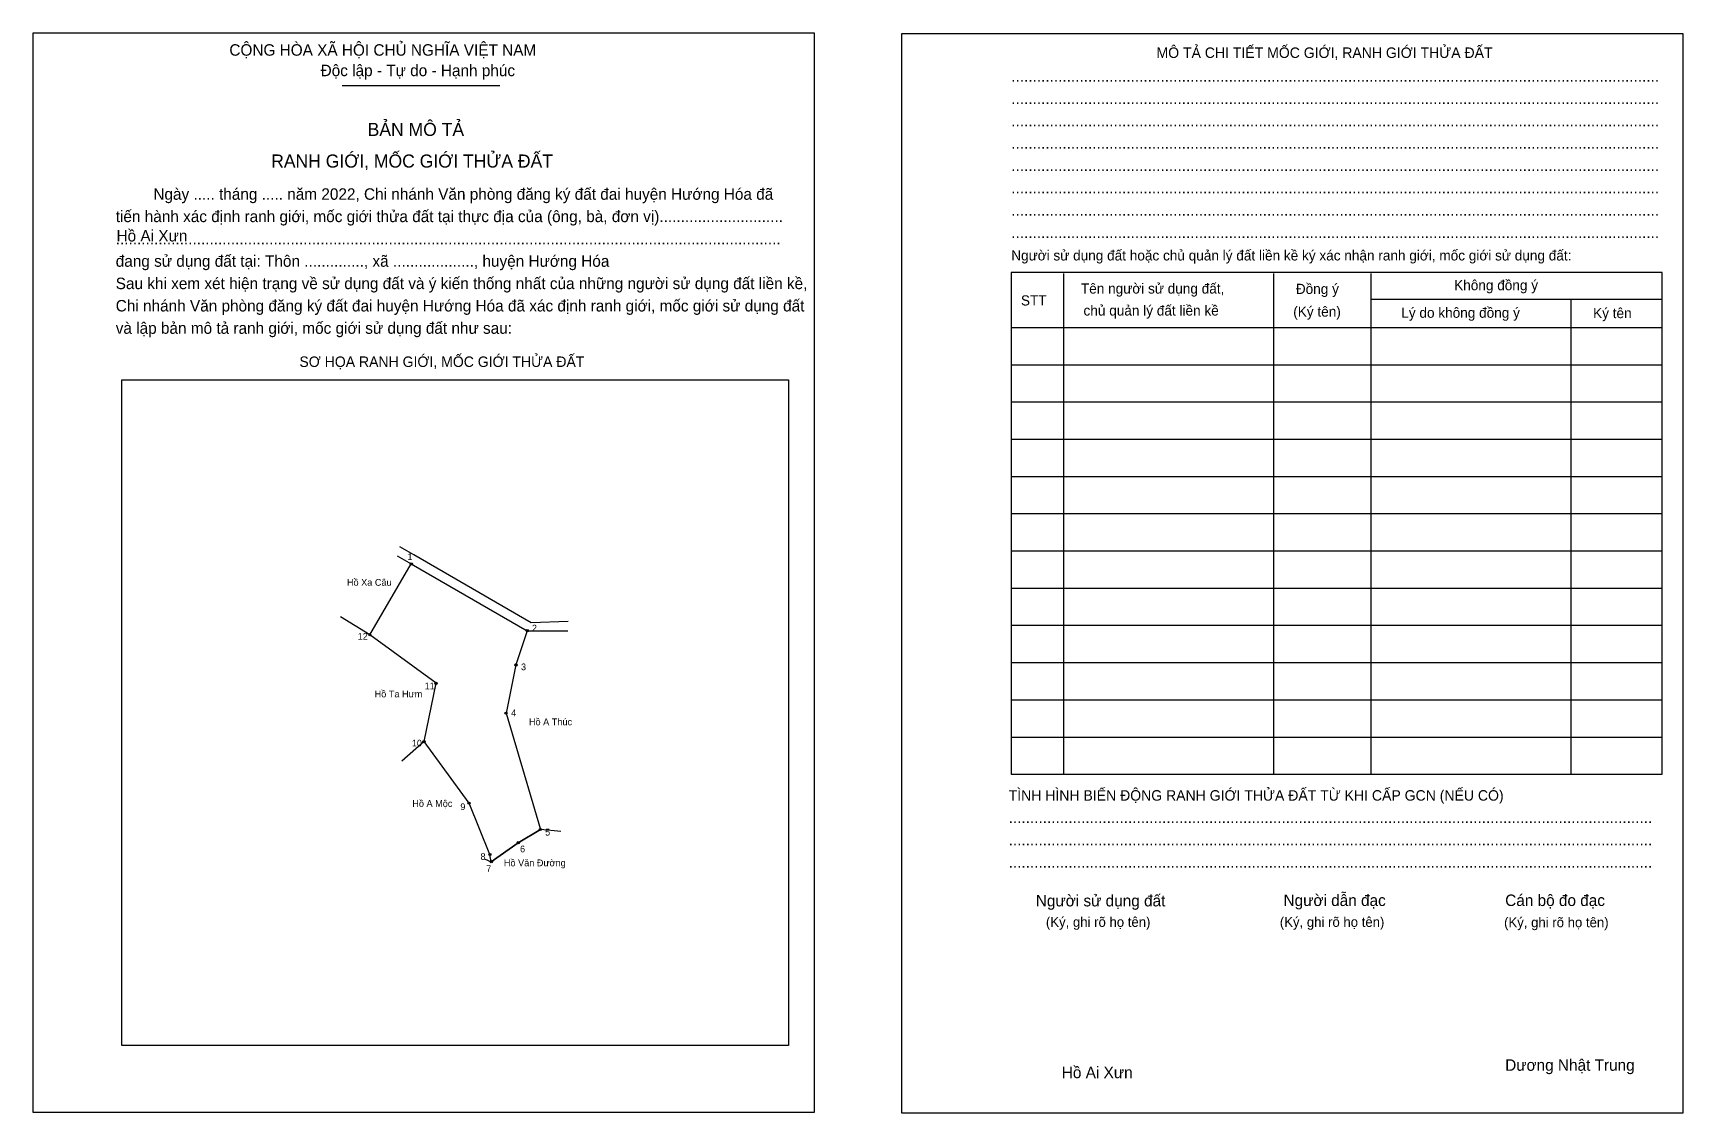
# Model space of a CAD drawing. Extents: x 545819 to 546399, y 1838987 to 1839367.
import ezdxf

# ---------------------------------------------------------------- set-up
doc = ezdxf.new("R2010")
doc.units = 0
for name, color, linetype in [('Level 1', 7, 'Continuous'), ('Level 10', 7, 'Continuous'), ('Level 11', 7, 'Continuous'), ('Level 2', 7, 'Continuous'), ('Level 25', 7, 'Continuous'), ('Level 55', 7, 'Continuous'), ('Level 6', 7, 'Continuous'), ('Level 9', 7, 'Continuous')]:
    doc.layers.add(name, color=color, linetype=linetype)

msp = doc.modelspace()

# ---------------------------------------------------------------- linework, layer by layer
at = {"layer": 'Level 1'}
for p, q in [((545819.3, 1839367.07), (545819.3, 1839367.07)), ((546124.79, 1839366.94), (546124.79, 1839366.94)), ((545927.95, 1839348.61), (545983.47, 1839348.61)), ((546181.55, 1839282.47), (546181.55, 1839106.33)), ((546255.42, 1839282.47), (546255.42, 1839106.33)), ((546289.6, 1839282.47), (546289.6, 1839106.33)), ((546289.6, 1839273.43), (546392.01, 1839273.43)), ((546359.92, 1839273.43), (546359.92, 1839106.33)), ((546163.22, 1839263.48), (546392.01, 1839263.48)), ((546163.22, 1839250.38), (546392.01, 1839250.38)), ((545850.48, 1839245.02), (545850.48, 1839245.02)), ((546163.22, 1839237.29), (546392.01, 1839237.29)), ((546163.22, 1839224.19), (546392.01, 1839224.19)), ((546163.22, 1839211.1), (546392.01, 1839211.1)), ((546163.22, 1839198), (546392.01, 1839198)), ((546163.22, 1839184.9), (546392.01, 1839184.9)), ((546163.22, 1839171.81), (546392.01, 1839171.81)), ((546163.22, 1839158.71), (546392.01, 1839158.71)), ((546163.22, 1839145.61), (546392.01, 1839145.61)), ((546163.22, 1839132.52), (546392.01, 1839132.52)), ((546163.22, 1839119.42), (546392.01, 1839119.42)), ((546084.9, 1839010.85), (546084.9, 1839010.85)), ((546093.88, 1838987.28), (546093.88, 1838987.28)), ((546399.38, 1838987.15), (546399.38, 1838987.15))]:
    msp.add_line(p, q, dxfattribs=at)
for points in [[(546392.01, 1839282.86), (546163.22, 1839282.86), (546163.22, 1839106.33), (546392.01, 1839106.33)], [(545850.48, 1839245.02), (546084.9, 1839245.02), (546084.9, 1839010.85), (545850.48, 1839010.85)]]:
    msp.add_lwpolyline(points, close=True, dxfattribs=at)
at = {"layer": 'Level 10'}
for p, q in [((545937.71, 1839155.36), (545927.45, 1839161.72)), ((545956.76, 1839117.82), (545948.91, 1839110.87))]:
    msp.add_line(p, q, dxfattribs=at)
msp.add_lwpolyline([(545989.91, 1839082.23), (545980.42, 1839075.55), (545979.92, 1839078.1), (545972.62, 1839096.16), (545956.76, 1839117.82), (545961, 1839138.34), (545937.71, 1839155.36), (545952.27, 1839180.32), (545993.06, 1839156.8), (545989.08, 1839144.77), (545985.59, 1839127.81), (545997.67, 1839086.89)], close=True, dxfattribs=at)
at = {"layer": 'Level 11'}
for centre in [(545952.27, 1839180.32), (545993.06, 1839156.8), (545937.71, 1839155.36), (545989.08, 1839144.77), (545961, 1839138.34), (545985.59, 1839127.81), (545956.76, 1839117.82), (545972.62, 1839096.16), (545997.67, 1839086.89), (545989.91, 1839082.23), (545989.91, 1839082.23), (545979.92, 1839078.1), (545980.42, 1839075.55)]:
    msp.add_circle(centre, 0.393, dxfattribs=at)
at = {"layer": 'Level 2'}
for points in [[(545819.3, 1839367.07), (546093.89, 1839367.07), (546093.89, 1838987.28), (545819.3, 1838987.28)], [(546124.79, 1839366.94), (546399.38, 1839366.94), (546399.38, 1838987.15), (546124.79, 1838987.15)]]:
    msp.add_lwpolyline(points, close=True, dxfattribs=at)
at = {"layer": 'Level 25'}
for p, q in [((545953.19, 1839183.46), (545948.22, 1839186.32)), ((545947.3, 1839183.18), (545952.27, 1839180.32)), ((545994.44, 1839159.6), (545953.19, 1839183.46)), ((545993.06, 1839156.8), (546007.28, 1839156.82)), ((546007.46, 1839160.05), (545994.44, 1839159.6)), ((545972.62, 1839096.16), (545956.76, 1839117.82)), ((545989.91, 1839082.23), (545997.67, 1839086.89)), ((546004.83, 1839086.17), (545997.67, 1839086.89)), ((545980.42, 1839075.55), (545989.91, 1839082.23)), ((545978.07, 1839076.61), (545980.42, 1839075.55))]:
    msp.add_line(p, q, dxfattribs=at)

# ---------------------------------------------------------------- texts
at = {"layer": 'Level 1'}
for s, height, p in [('CỘNG HÒA XÃ HỘI CHỦ NGHĨA VIỆT NAM', 4.0334, (545888.33, 1839359.08)), ('MÔ TẢ CHI TIẾT MỐC GIỚI, RANH GIỚI THỬA ĐẤT', 3.6877, (546214.28, 1839358.29)), ('Độc lập - Tự do - Hạnh phúc', 4.0334, (545920.41, 1839351.88)), ('........................................................................................................................................................', 4.03341, (546163.22, 1839349.92)), ('........................................................................................................................................................', 4.03341, (546163.22, 1839342.06)), ('BẢN MÔ TẢ', 4.61, (545936.95, 1839330.85)), ('........................................................................................................................................................', 4.03341, (546163.22, 1839334.2)), ('RANH GIỚI, MỐC GIỚI THỬA ĐẤT', 4.6101, (545903.04, 1839319.72)), ('........................................................................................................................................................', 4.03341, (546163.22, 1839326.34)), ('........................................................................................................................................................', 4.03341, (546163.22, 1839318.49)), ('Ngày ..... tháng ..... năm 2022, Chi nhánh Văn phòng đăng ký đất đai huyện Hướng Hóa đã', 4.0334, (545861.61, 1839308.4)), ('........................................................................................................................................................', 4.03341, (546163.22, 1839310.63)), ('tiến hành xác định ranh giới, mốc giới thửa đất tại thực địa của (ông, bà, đơn vị).............................', 4.03341, (545848.38, 1839300.54)), ('........................................................................................................................................................', 4.03341, (546163.22, 1839302.77)), ('............................................................................................................................................................', 4.03341, (545848.38, 1839292.69)), ('Người sử dụng đất hoặc chủ quản lý đất liền kề ký xác nhận ranh giới, mốc giới sử dụng đất:', 3.5728, (546163.22, 1839287.05)), ('........................................................................................................................................................', 4.03341, (546163.22, 1839294.91)), ('đang sử dụng đất tại: Thôn .............., xã ..................., huyện Hướng Hóa', 4.0334, (545848.38, 1839284.83)), ('Sau khi xem xét hiện trạng về sử dụng đất và ý kiến thống nhất của những người sử dụng đất liền kề,', 4.0334, (545848.38, 1839276.97)), ('Tên người sử dụng đất,', 3.5728, (546187.71, 1839275.4)), ('Đồng ý', 3.573, (546263.27, 1839275.27)), ('Không đồng ý', 3.5728, (546318.93, 1839276.58)), ('Chi nhánh Văn phòng đăng ký đất đai huyện Hướng Hóa đã xác định ranh giới, mốc giới sử dụng đất', 4.0334, (545848.38, 1839269.11)), ('STT', 3.573, (546166.62, 1839271.21)), ('chủ quản lý đất liền kề', 3.5728, (546188.63, 1839267.67)), ('(Ký tên)', 3.573, (546262.36, 1839267.28)), ('Lý do không đồng ý', 3.5728, (546300.34, 1839266.89)), ('Ký tên', 3.573, (546367.78, 1839266.76)), ('và lập bản mô tả ranh giới, mốc giới sử dụng đất như sau:', 4.0334, (545848.38, 1839261.25)), ('SƠ HỌA RANH GIỚI, MỐC GIỚI THỬA ĐẤT', 3.6877, (545912.96, 1839249.59)), ('TÌNH HÌNH BIẾN ĐỘNG RANH GIỚI THỬA ĐẤT TỪ KHI CẤP GCN (NẾU CÓ)', 3.6877, (546162.3, 1839097.03)), ('.......................................................................................................................................................', 4.03341, (546162.3, 1839089.17)), ('.......................................................................................................................................................', 4.03341, (546162.3, 1839081.31)), ('.......................................................................................................................................................', 4.03341, (546162.3, 1839073.45)), ('Người sử dụng đất', 4.0334, (546171.86, 1839059.83)), ('Người dẫn đạc', 4.0334, (546258.95, 1839059.97)), ('Cán bộ đo đạc', 4.0334, (546336.87, 1839059.97)), ('(Ký, ghi rõ họ tên)', 3.4574, (546175.4, 1839052.63)), ('(Ký, ghi rõ họ tên)', 3.4574, (546257.64, 1839052.63)), ('(Ký, ghi rõ họ tên)', 3.4574, (546336.48, 1839052.5)), ('Dương Nhật Trung', 4.0334, (546336.87, 1839002.01))]:
    msp.add_text(s, height=height, dxfattribs=at).set_placement(p)
at = {"layer": 'Level 55'}
for s, p in [('1', (545952.2, 1839180.32)), ('2', (545992.97, 1839156.8)), ('12', (545937.52, 1839155.36)), ('3', (545989, 1839144.77)), ('11', (545960.83, 1839138.34)), ('4', (545985.5, 1839127.81)), ('10', (545956.57, 1839117.82)), ('9', (545972.53, 1839096.16)), ('5', (545997.59, 1839086.89)), ('6', (545989.82, 1839082.23)), ('8', (545979.83, 1839078.1)), ('7', (545980.33, 1839075.55))]:
    msp.add_text(s, height=0.262, dxfattribs=at).set_placement(p)
at = {"layer": 'Level 6'}
for p in [(545848.66, 1839293.73), (546180.99, 1838999.41)]:
    msp.add_text('Hồ Ai Xưn', height=4.034, dxfattribs=at).set_placement(p)
at = {"layer": 'Level 9'}
for s, height, p in [('1', 2.36, (545950.94, 1839181.67)), ('Hồ Xa Câu', 2.4, (545929.67, 1839172.62)), ('2', 2.36, (545994.71, 1839156.55)), ('12', 2.357, (545933.48, 1839153.65)), ('3', 2.36, (545990.88, 1839142.91)), ('Hồ Ta Hưm', 2.4, (545939.4, 1839133.36)), ('11', 2.357, (545957.03, 1839136.22)), ('4', 2.36, (545987.4, 1839126.74)), ('Hồ A Thúc', 2.4, (545993.65, 1839123.55)), ('10', 2.357, (545952.52, 1839116.08)), ('Hồ A Mộc', 2.4, (545952.65, 1839094.83)), ('9', 2.36, (545969.54, 1839093.71)), ('5', 2.36, (545999.35, 1839084.76)), ('6', 2.36, (545990.54, 1839078.86)), ('8', 2.36, (545976.64, 1839076.18)), ('Hồ Văn Đường', 2.4, (545984.84, 1839073.95)), ('7', 2.36, (545978.65, 1839071.94))]:
    msp.add_text(s, height=height, dxfattribs=at).set_placement(p)

doc.saveas('drawing.dxf')
